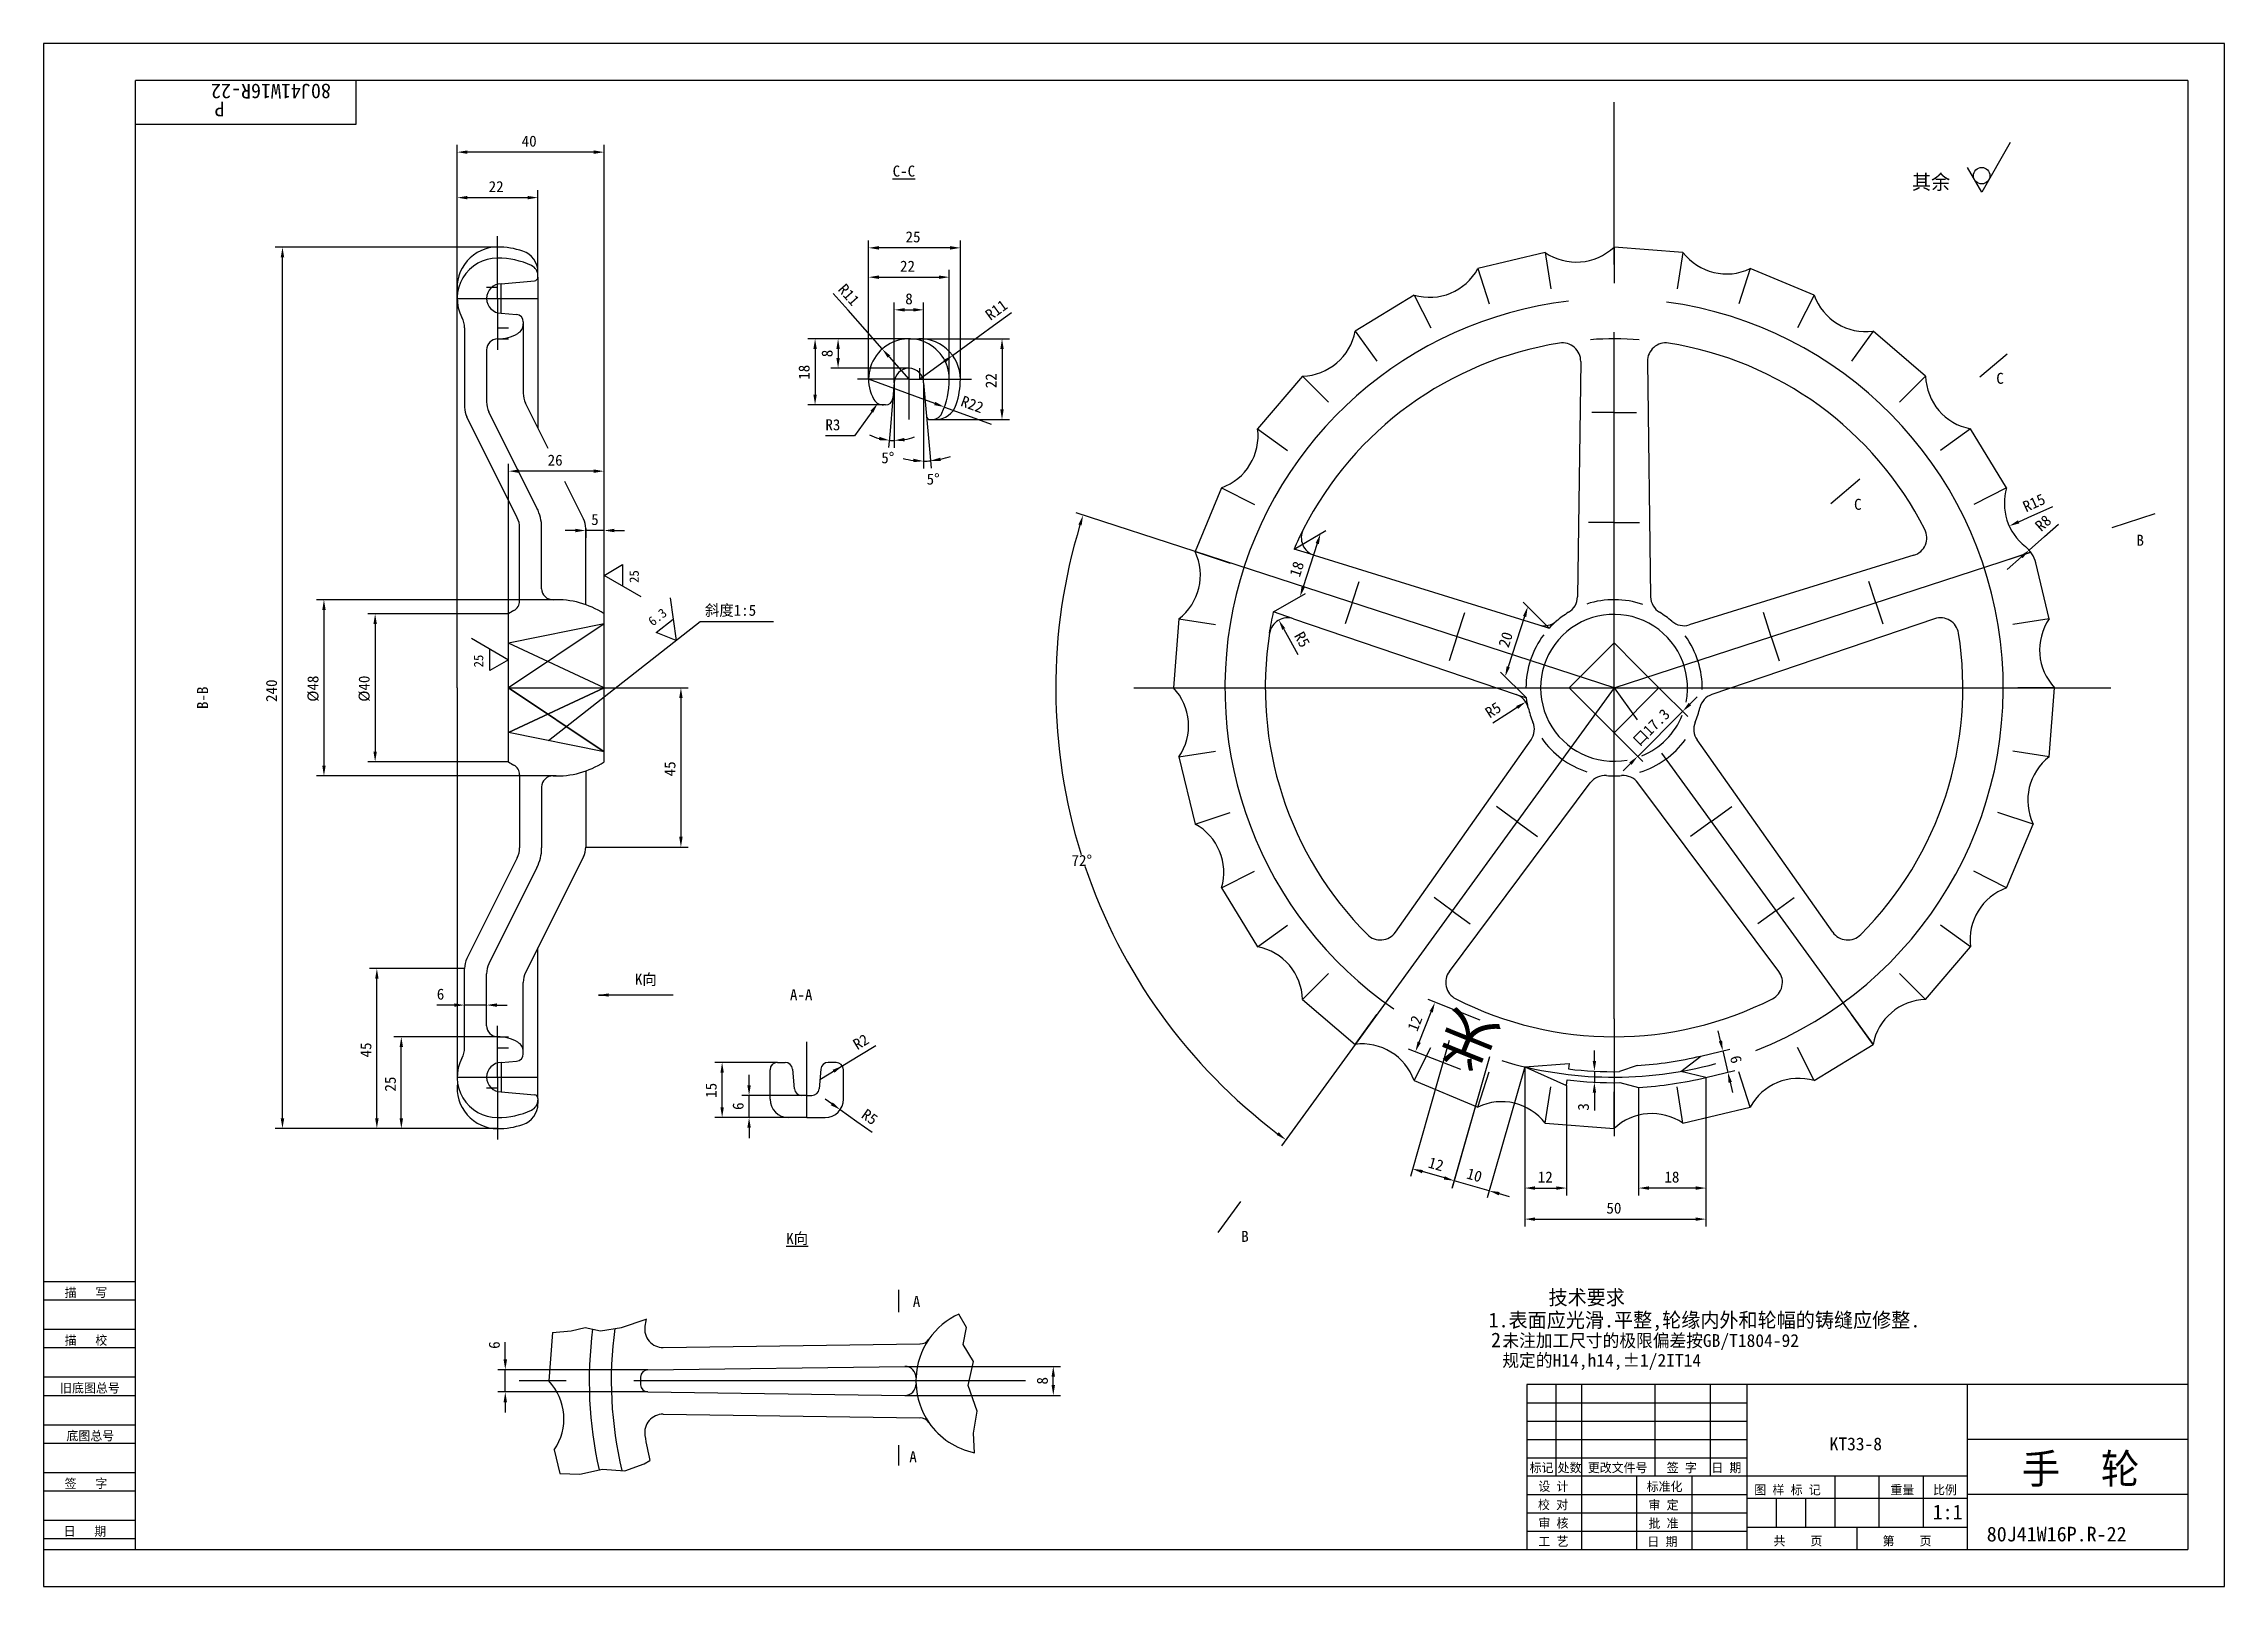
# Model space of a CAD drawing. Header units: metres. Extents: x 0 to 594, y 0 to 420.
import ezdxf

# ---------------------------------------------------------------- set-up
doc = ezdxf.new("R2010")
doc.units = ezdxf.units.M
for name, color, linetype in [('C', 6, 'Continuous'), ('D', 1, 'Continuous'), ('FL', 5, 'Continuous'), ('T', 7, 'Continuous'), ('TL', 4, 'Continuous')]:
    doc.layers.add(name, color=color, linetype=linetype)

# ---------------------------------------------------------------- blocks, each defined once
blk = doc.blocks.new('TUKUN2')
at = {"layer": 'FL'}
for p, q in [((0, 420), (0, 0)), ((594, 420), (0, 420)), ((594, 0), (594, 420)), ((0, 78), (25, 78)), ((0, 70), (25, 70)), ((0, 65), (25, 65)), ((0, 57), (25, 57)), ((412, 30), (412, 55)), ((419, 10), (419, 55)), ((439, 30), (439, 55)), ((454, 30), (454, 55)), ((0, 52), (25, 52)), ((404, 50), (464, 50)), ((0, 44), (25, 44)), ((404, 45), (464, 45)), ((0, 39), (25, 39)), ((404, 40), (464, 40)), ((0, 31), (25, 31)), ((404, 35), (464, 35)), ((449, 10), (449, 30)), ((0, 26), (25, 26)), ((404, 25), (464, 25)), ((0, 18), (25, 18)), ((404, 20), (464, 20)), ((0, 13), (25, 13)), ((404, 15), (464, 15)), ((0, 0), (594, 0))]:
    blk.add_line(p, q, dxfattribs=at)
at = {"layer": 'TL'}
for p, q in [((25, 10), (25, 410)), ((584, 410), (25, 410)), ((85, 410), (85, 398)), ((584, 410), (584, 10)), ((85, 398), (25, 398)), ((0, 83), (25, 83)), ((404, 55), (404, 10)), ((584, 55), (404, 55)), ((464, 10), (464, 55)), ((524, 10), (524, 55)), ((584, 40), (524, 40)), ((524, 30), (404, 30)), ((434, 10), (434, 30)), ((488, 16), (488, 30)), ((500, 16), (500, 30)), ((512, 16), (512, 30)), ((464, 24), (524, 24)), ((472, 16), (472, 24)), ((480, 16), (480, 24)), ((584, 25), (524, 25)), ((524, 16), (464, 16)), ((494, 10), (494, 16)), ((0, 10), (584, 10))]:
    blk.add_line(p, q, dxfattribs=at)
at = {"layer": 'T'}
for s, p in [('描   写', (5.74, 78.76)), ('描   校', (5.74, 65.76)), ('旧底图总号', (4.49, 52.76)), ('底图总号', (6.22, 39.76)), ('标记', (404.75, 31.07)), ('处数', (412.38, 31.07)), ('更改文件号', (420.61, 31.07)), ('签 字', (442.1, 31.07)), ('日 期', (454.23, 31.07)), ('签   字', (5.74, 26.76)), ('校 对', (407.05, 20.99)), ('设 计', (407.14, 25.99)), ('标准化', (436.65, 25.93)), ('审 定', (437.13, 20.93)), ('图 样 标 记', (465.95, 25.04)), ('重量', (503.03, 25.04)), ('比例', (514.64, 25.04)), ('审 核', (407.14, 15.99)), ('批 准', (437.13, 15.93)), ('日   期', (5.45, 13.76)), ('工 艺', (407.14, 10.99)), ('日 期', (436.84, 10.93)), ('共    页', (471.18, 11.13)), ('第    页', (500.9, 11.13))]:
    blk.add_text(s, height=2.5, dxfattribs=at).set_placement(p)

msp = doc.modelspace()

# ---------------------------------------------------------------- linework, layer by layer
at = {"layer": 'C'}
for p, q in [((427.76, 359.88), (427.76, 404.07)), ((123.65, 350.62), (123.65, 367.62)), ((112.65, 350.62), (134.65, 350.62)), ((123.65, 353.62), (120.65, 353.62)), ((123.65, 350.62), (123.65, 336.62)), ((124.65, 346.62), (124.65, 354.62)), ((123.65, 342.62), (126.65, 342.62)), ((123.65, 339.62), (126.65, 339.62)), ((235.7, 339.63), (235.7, 317.63)), ((427.76, 154.47), (427.76, 341.48)), ((235.7, 328.63), (221.7, 328.63)), ((235.7, 328.63), (252.7, 328.63)), ((238.7, 328.63), (238.7, 331.63)), ((427.76, 244.62), (313.63, 281.71)), ((427.76, 244.62), (541.3, 281.52)), ((296.91, 244.62), (510.51, 244.62)), ((427.76, 244.62), (357.23, 147.54)), ((427.76, 244.62), (434.09, 235.91)), ((510.51, 244.62), (563.08, 244.62)), ((440.66, 226.87), (498.29, 147.54)), ((427.76, 154.47), (427.76, 122.58)), ((123.65, 138.62), (123.65, 152.62)), ((123.65, 149.62), (126.65, 149.62)), ((123.65, 146.62), (126.65, 146.62)), ((124.65, 142.62), (124.65, 134.62)), ((207.86, 127.64), (207.86, 148.24)), ((112.65, 138.62), (134.65, 138.62)), ((123.65, 138.62), (123.65, 121.62)), ((123.65, 135.62), (120.65, 135.62)), ((142.36, 55.95), (129.53, 55.95)), ((267.45, 55.95), (160.75, 55.95))]:
    msp.add_line(p, q, dxfattribs=at)
for start, end in [(96.73, 235.53), (291.38, 82.25), (253.23, 285.15)]:
    msp.add_arc((427.76, 244.62), 106, start, end, dxfattribs=at)
at = {"layer": 'D'}
for p, q in [((112.65, 380.08), (112.65, 392.46)), ((152.65, 305.61), (152.65, 392.46)), ((535.69, 393.07), (527.89, 379.55)), ((149.85, 390.46), (115.45, 390.46)), ((527.89, 379.55), (523.99, 386.31)), ((112.65, 350.62), (112.65, 380.08)), ((115.45, 378.08), (131.85, 378.08)), ((134.65, 357.82), (134.65, 380.08)), ((123.65, 364.62), (63.06, 364.62)), ((224.7, 358.42), (224.7, 366.4)), ((246.9, 364.4), (227.5, 364.4)), ((249.7, 328.63), (249.7, 366.4)), ((65.06, 127.42), (65.06, 361.82)), ((224.7, 328.63), (224.7, 358.42)), ((227.5, 356.42), (243.9, 356.42)), ((246.7, 328.63), (246.7, 358.42)), ((219.1, 347.4), (215.06, 351.97)), ((228.41, 336.87), (219.1, 347.4)), ((231.7, 327.63), (231.7, 349.53)), ((234.5, 347.53), (236.9, 347.53)), ((239.7, 327.63), (239.7, 349.53)), ((258.71, 343.24), (263.63, 346.83)), ((214.4, 339.63), (208.13, 339.63)), ((235.7, 339.63), (214.4, 339.63)), ((235.7, 339.63), (263.05, 339.63)), ((247.58, 335.11), (258.71, 343.24)), ((210.13, 336.83), (210.13, 324.43)), ((216.4, 336.83), (216.4, 334.43)), ((230.27, 334.77), (235.7, 328.63)), ((245.32, 333.46), (238.7, 328.63)), ((261.05, 336.83), (261.05, 320.43)), ((235.7, 331.63), (214.4, 331.63)), ((242.73, 322.03), (224.7, 328.63)), ((231.7, 327.63), (231.7, 313.06)), ((239.7, 327.63), (239.7, 308.17)), ((228.77, 321.63), (208.13, 321.63)), ((231.33, 323.45), (230.46, 313.49)), ((245.36, 321.07), (250.62, 319.15)), ((225.57, 319.8), (220.83, 313.24)), ((240.49, 318.54), (241.36, 308.58)), ((242.9, 317.63), (263.05, 317.63)), ((250.62, 319.15), (258.08, 316.42)), ((218.03, 313.24), (212.94, 313.24)), ((220.83, 313.24), (218.03, 313.24)), ((230.46, 313.49), (230.16, 310.02)), ((231.7, 313.06), (231.7, 309.96)), ((126.65, 264.8), (126.65, 305.61)), ((149.85, 303.61), (129.45, 303.61)), ((152.65, 289.45), (152.65, 305.61)), ((239.7, 308.17), (239.7, 304.34)), ((241.36, 308.58), (241.73, 304.43)), ((313.63, 281.71), (281.23, 292.24)), ((540.52, 290.98), (547.23, 294.03)), ((144.85, 287.45), (142.05, 287.45)), ((147.65, 287.99), (147.65, 285.45)), ((152.65, 287.45), (147.65, 287.45)), ((152.65, 264.8), (152.65, 289.45)), ((155.45, 287.45), (158.25, 287.45)), ((340.6, 282.41), (349.26, 287.41)), ((537.97, 289.82), (540.52, 290.98)), ((540.82, 282.12), (545.01, 285.83)), ((545.01, 285.83), (548.82, 289.21)), ((346.09, 280.71), (340.6, 282.41)), ((346.92, 283.9), (343.09, 272.1)), ((538.73, 280.26), (534.84, 276.81)), ((152.65, 275.24), (157.72, 278.17)), ((162.79, 269.39), (152.65, 275.24)), ((157.72, 278.17), (157.72, 272.32)), ((139.65, 268.62), (74.36, 268.62)), ((170.64, 269.11), (172.29, 257.52)), ((335.04, 265.29), (343.7, 270.29)), ((410.1, 260.88), (403.03, 267.95)), ((76.36, 265.82), (76.36, 223.42)), ((126.65, 264.8), (88.3, 264.8)), ((90.3, 262), (90.3, 227.25)), ((137.52, 230.25), (178.84, 262.65)), ((166.86, 259.7), (171.46, 263.31)), ((178.84, 262.65), (198.84, 262.65)), ((340.48, 263.44), (335.04, 265.29)), ((403.4, 264.05), (398.95, 250.36)), ((407.28, 261.75), (410.1, 260.88)), ((116.51, 258.1), (126.65, 252.25)), ((172.29, 257.52), (166.86, 259.7)), ((337.8, 260.63), (339.16, 258.18)), ((339.16, 258.18), (341.64, 253.73)), ((121.58, 249.32), (121.58, 255.17)), ((126.65, 252.25), (121.58, 249.32)), ((152.65, 244.62), (175.59, 244.62)), ((403.92, 241.86), (396.85, 248.93)), ((439.99, 244.62), (447.84, 236.78)), ((173.59, 241.82), (173.59, 204.06)), ((399.01, 237.75), (394.74, 234.97)), ((401.35, 239.28), (399.01, 237.75)), ((401.12, 242.81), (403.92, 241.86)), ((434.19, 225.96), (446.42, 238.2)), ((448.4, 240.18), (450.38, 242.16)), ((427.76, 232.39), (435.6, 224.55)), ((139.65, 220.62), (74.36, 220.62)), ((126.65, 224.45), (88.3, 224.45)), ((432.21, 223.98), (430.23, 222)), ((147.65, 201.26), (175.59, 201.26)), ((114.65, 168.21), (88.77, 168.21)), ((90.77, 127.42), (90.77, 165.41)), ((171.45, 160.99), (151.13, 160.99)), ((151.13, 160.99), (153.13, 160.99)), ((109.05, 158.25), (107.1, 158.25)), ((111.85, 158.25), (109.05, 158.25)), ((114.65, 158.25), (114.65, 160.25)), ((120.65, 158.25), (114.65, 158.25)), ((120.65, 157.63), (120.65, 160.25)), ((123.45, 158.25), (126.25, 158.25)), ((374.69, 148.16), (377.94, 156.4)), ((391.31, 154.13), (377.11, 159.74)), ((123.65, 149.62), (95.43, 149.62)), ((382.87, 148.6), (372.28, 111.56)), ((456.73, 148.51), (456.09, 151.23)), ((97.43, 127.42), (97.43, 146.82)), ((199.86, 142.64), (182.81, 142.64)), ((211.45, 137.96), (222.35, 144.59)), ((222.35, 144.59), (226.7, 147.24)), ((357.23, 147.54), (337.2, 119.97)), ((385.99, 140.69), (371.8, 146.29)), ((393.87, 144.19), (383.6, 108.28)), ((393.87, 144.19), (383.67, 108.5)), ((422.4, 143.06), (422.4, 145.86)), ((451.4, 144.37), (459.32, 146.24)), ((457.38, 145.78), (458.75, 139.94)), ((184.81, 130.44), (184.81, 139.84)), ((192.15, 136.44), (192.15, 139.24)), ((215.17, 140.23), (215.86, 140.64)), ((403.43, 141.46), (393.22, 105.77)), ((403.43, 141.46), (403.43, 106.44)), ((422.4, 140.26), (422.4, 137.2)), ((452.78, 138.54), (460.7, 140.4)), ((452.78, 138.54), (452.78, 106.44)), ((459.4, 137.22), (460.04, 134.49)), ((206.48, 133.64), (190.15, 133.64)), ((192.15, 127.64), (192.15, 133.64)), ((214.66, 131.38), (212.86, 132.64)), ((414.82, 136.4), (414.82, 106.44)), ((422.4, 134.4), (422.4, 131.6)), ((422.4, 131.6), (422.4, 129.51)), ((434.44, 135.83), (434.44, 106.44)), ((190.15, 127.64), (182.81, 127.64)), ((202.86, 127.64), (190.15, 127.64)), ((192.15, 124.84), (192.15, 122.04)), ((216.96, 129.78), (221.55, 126.57)), ((221.55, 126.57), (225.72, 123.66)), ((88.77, 124.62), (63.06, 124.62)), ((95.43, 124.62), (88.77, 124.62)), ((123.65, 124.62), (95.43, 124.62)), ((381.53, 111.2), (375.58, 112.9)), ((393.77, 107.69), (384.22, 110.43)), ((396.47, 106.92), (399.16, 106.15)), ((406.23, 108.44), (412.02, 108.44)), ((449.98, 108.44), (437.24, 108.44)), ((403.43, 106.44), (403.43, 97.98)), ((452.78, 106.44), (452.78, 97.98)), ((406.23, 99.98), (449.98, 99.98)), ((125.75, 64.57), (125.75, 66.52)), ((125.75, 61.77), (125.75, 64.57)), ((234.59, 59.9), (277.02, 59.9)), ((164.59, 58.97), (123.75, 58.97)), ((125.75, 52.92), (125.75, 58.97)), ((275.02, 54.79), (275.02, 57.1)), ((164.59, 52.92), (123.75, 52.92)), ((125.75, 50.12), (125.75, 47.32)), ((234.59, 51.99), (277.02, 51.99))]:
    msp.add_line(p, q, dxfattribs=at)
for points in [[(343.11, 287.75, 0.02), (340.6, 282.41, 0.04)], [(333.93, 259.49, -0.02), (335.04, 265.29, -0.04)], [(412.03, 262.75, 0.03), (410.1, 260.88, 0.04)], [(404.38, 239.2, -0.03), (403.92, 241.86, -0.04)]]:
    msp.add_lwpolyline(points, format="xyb", dxfattribs=at)
msp.add_circle((527.89, 384.05), 2.25, dxfattribs=at)
for centre, radius, start, end in [((231.7, 327.63), 15.67, 244.5, 254.75), ((231.7, 327.63), 15.67, 265, 270), ((231.7, 327.63), 15.67, 280.25, 290.5), ((239.7, 327.63), 21.29, 254.92, 262.46), ((239.7, 327.63), 21.29, 270, 275), ((239.7, 327.63), 21.29, 282.54, 290.08), ((427.76, 244.62), 152.08, 163.05, 197.37), ((427.76, 244.62), 152.08, 198.63, 232.95)]:
    msp.add_arc(centre, radius, start, end, dxfattribs=at)
for points in [[(115.45, 390.93), (115.45, 389.99), (112.65, 390.46)], [(149.85, 390.93), (149.85, 389.99), (152.65, 390.46)], [(115.45, 378.54), (115.45, 377.61), (112.65, 378.08)], [(131.85, 378.54), (131.85, 377.61), (134.65, 378.08)], [(64.59, 361.82), (65.53, 361.82), (65.06, 364.62)], [(227.5, 364.87), (227.5, 363.93), (224.7, 364.4)], [(246.9, 364.87), (246.9, 363.93), (249.7, 364.4)], [(227.5, 356.88), (227.5, 355.95), (224.7, 356.42)], [(243.9, 356.88), (243.9, 355.95), (246.7, 356.42)], [(234.5, 348), (234.5, 347.07), (231.7, 347.53)], [(236.9, 348), (236.9, 347.07), (239.7, 347.53)], [(209.67, 336.83), (210.6, 336.83), (210.13, 339.63)], [(215.93, 336.83), (216.87, 336.83), (216.4, 339.63)], [(260.58, 336.83), (261.52, 336.83), (261.05, 339.63)], [(215.93, 334.43), (216.87, 334.43), (216.4, 331.63)], [(229.92, 334.46), (230.62, 335.08), (228.41, 336.87)], [(245.6, 333.09), (245.05, 333.84), (247.58, 335.11)], [(209.67, 324.43), (210.6, 324.43), (210.13, 321.63)], [(225.19, 320.07), (225.95, 319.52), (227.21, 322.07)], [(242.57, 321.59), (242.89, 322.47), (245.36, 321.07)], [(260.58, 320.43), (261.52, 320.43), (261.05, 317.63)], [(227.66, 312.97), (227.49, 312.05), (230.33, 312.02)], [(234.53, 311.74), (234.44, 312.67), (231.7, 311.96)], [(129.45, 304.07), (129.45, 303.14), (126.65, 303.61)], [(149.85, 304.07), (149.85, 303.14), (152.65, 303.61)], [(236.93, 306.99), (236.87, 306.06), (239.7, 306.34)], [(244.39, 306.39), (244.25, 307.31), (241.55, 306.42)], [(281.84, 289.09), (282.73, 288.81), (283.13, 291.62)], [(144.85, 287.92), (144.85, 286.98), (147.65, 287.45)], [(155.45, 287.92), (155.45, 286.98), (152.65, 287.45)], [(346.48, 284.04), (347.37, 283.75), (347.79, 286.56)], [(538.16, 289.39), (537.78, 290.24), (535.42, 288.66)], [(539.04, 279.91), (538.42, 280.61), (540.82, 282.12)], [(75.9, 265.82), (76.83, 265.82), (76.36, 268.62)], [(342.65, 272.25), (343.53, 271.96), (342.22, 269.44)], [(89.84, 262), (90.77, 262), (90.3, 264.8)], [(337.39, 260.4), (338.2, 260.85), (336.43, 263.07)], [(402.95, 264.2), (403.84, 263.91), (404.26, 266.71)], [(398.5, 250.5), (399.39, 250.21), (398.08, 247.69)], [(173.12, 241.82), (174.05, 241.82), (173.59, 244.62)], [(401.61, 238.88), (401.1, 239.67), (403.7, 240.8)], [(448.07, 240.51), (448.73, 239.85), (446.42, 238.2)], [(89.84, 227.25), (90.77, 227.25), (90.3, 224.45)], [(431.88, 224.31), (432.54, 223.65), (434.19, 225.96)], [(75.9, 223.42), (76.83, 223.42), (76.36, 220.62)], [(173.12, 204.06), (174.05, 204.06), (173.59, 201.26)], [(90.3, 165.41), (91.24, 165.41), (90.77, 168.21)], [(153.93, 160.54), (151.13, 160.99), (153.93, 161.44)], [(111.85, 158.71), (111.85, 157.78), (114.65, 158.25)], [(123.45, 158.71), (123.45, 157.78), (120.65, 158.25)], [(377.51, 156.57), (378.38, 156.23), (378.97, 159)], [(96.96, 146.82), (97.9, 146.82), (97.43, 149.62)], [(457.19, 148.62), (456.28, 148.4), (457.38, 145.78)], [(184.35, 139.84), (185.28, 139.84), (184.81, 142.64)], [(374.25, 148.33), (375.12, 147.99), (373.66, 145.56)], [(421.94, 143.06), (422.87, 143.06), (422.4, 140.26)], [(215.42, 139.83), (214.93, 140.63), (217.57, 141.68)], [(421.94, 134.4), (422.87, 134.4), (422.4, 137.2)], [(459.85, 137.33), (458.94, 137.11), (458.75, 139.94)], [(191.68, 136.44), (192.62, 136.44), (192.15, 133.64)], [(214.39, 131), (214.93, 131.76), (216.96, 129.78)], [(64.59, 127.42), (65.53, 127.42), (65.06, 124.62)], [(90.3, 127.42), (91.24, 127.42), (90.77, 124.62)], [(96.96, 127.42), (97.9, 127.42), (97.43, 124.62)], [(184.35, 130.44), (185.28, 130.44), (184.81, 127.64)], [(191.68, 124.84), (192.62, 124.84), (192.15, 127.64)], [(336.4, 123.63), (335.84, 122.88), (338.37, 121.59)], [(375.7, 113.35), (375.45, 112.45), (372.88, 113.67)], [(381.65, 111.64), (381.4, 110.75), (384.22, 110.43)], [(396.59, 107.37), (396.34, 106.47), (393.77, 107.69)], [(406.23, 108.9), (406.23, 107.97), (403.43, 108.44)], [(412.02, 108.9), (412.02, 107.97), (414.82, 108.44)], [(437.24, 108.9), (437.24, 107.97), (434.44, 108.44)], [(449.98, 108.9), (449.98, 107.97), (452.78, 108.44)], [(406.23, 100.44), (406.23, 99.51), (403.43, 99.98)], [(449.98, 100.44), (449.98, 99.51), (452.78, 99.98)], [(125.28, 61.77), (126.22, 61.77), (125.75, 58.97)], [(274.55, 57.1), (275.48, 57.1), (275.02, 59.9)], [(274.55, 54.79), (275.48, 54.79), (275.02, 51.99)], [(125.28, 50.12), (126.22, 50.12), (125.75, 52.92)]]:
    msp.add_solid(points, dxfattribs=at)
at = {"layer": 'FL'}
for p, q in [((152.65, 262.02), (126.65, 244.62)), ((152.65, 244.62), (126.65, 256.82)), ((152.65, 227.22), (126.65, 244.62)), ((126.65, 244.62), (152.65, 227.22)), ((152.65, 244.62), (126.65, 232.42)), ((126.65, 232.42), (152.65, 244.62))]:
    msp.add_line(p, q, dxfattribs=at)
for points in [[(138.65, 69.12), (143.7, 69.56), (147.48, 70.49), (151.73, 69.56), (157.4, 70.49), (164.12, 72.78)], [(253.53, 36.37), (253.29, 41.7), (254.24, 47.74), (251.87, 54.7), (253.29, 61.2), (250.45, 65.84), (251.38, 70.49), (249.28, 74.13)], [(140.64, 30.73), (146.07, 30.55), (152.22, 31.94), (158.35, 31.48), (163.55, 33.34), (165.11, 34.31)]]:
    msp.add_lwpolyline(points, dxfattribs=at)
at = {"layer": 'TL'}
for p, q in [((408.99, 363.15), (390.68, 358.75)), ((408.99, 363.15), (410.56, 353.22)), ((446.53, 363.15), (427.76, 364.62)), ((427.76, 364.62), (427.76, 354.75)), ((446.53, 363.15), (444.96, 353.22)), ((134.65, 356.42), (134.65, 357.82)), ((134.65, 356.42), (134.65, 315.4)), ((390.68, 358.75), (393.78, 349.19)), ((464.84, 358.75), (461.74, 349.19)), ((482.24, 351.55), (464.84, 358.75)), ((112.65, 244.62), (112.65, 350.62)), ((124.65, 354.62), (133.74, 355.42)), ((373.28, 351.55), (357.23, 341.71)), ((373.28, 351.55), (377.84, 342.59)), ((482.24, 351.55), (477.68, 342.59)), ((124.65, 346.62), (128.82, 346.26)), ((114.65, 342.62), (114.65, 321.04)), ((130.65, 344.27), (130.65, 343.7)), ((130.65, 343.7), (130.65, 324.82)), ((357.23, 341.71), (363.13, 333.58)), ((498.29, 341.71), (492.39, 333.58)), ((512.61, 329.48), (498.29, 341.71)), ((120.65, 336.62), (120.65, 322.46)), ((418.68, 333.45), (417.8, 269.4)), ((436.84, 333.45), (437.72, 269.4)), ((527.36, 329.25), (534.79, 335.56)), ((231.7, 327.63), (231.33, 323.45)), ((239.7, 327.63), (240.49, 318.54)), ((342.91, 329.48), (330.68, 315.16)), ((342.91, 329.48), (350.01, 322.37)), ((512.61, 329.48), (505.51, 322.37)), ((137.46, 309.77), (131.28, 322.13)), ((229.34, 321.63), (228.77, 321.63)), ((129.02, 290.89), (115.28, 318.36)), ((134.38, 293.57), (121.28, 319.77)), ((241.49, 317.63), (242.9, 317.63)), ((330.68, 315.16), (338.81, 309.25)), ((427.76, 319.62), (421.66, 319.62)), ((427.76, 319.62), (433.86, 319.62)), ((524.84, 315.16), (516.71, 309.25)), ((534.68, 299.1), (524.84, 315.16)), ((147.02, 290.67), (141.95, 300.81)), ((320.84, 299.1), (313.63, 281.71)), ((320.84, 299.1), (329.79, 294.54)), ((486.81, 294.8), (494.7, 301.5)), ((534.68, 299.1), (525.73, 294.54)), ((563.43, 288.31), (575.15, 292.08)), ((129.65, 268.29), (129.65, 288.21)), ((135.65, 271.61), (135.65, 288.21)), ((147.65, 267.25), (147.65, 287.99)), ((427.76, 289.62), (420.84, 289.62)), ((427.76, 289.62), (434.68, 289.62)), ((313.63, 281.71), (323.19, 278.6)), ((346.09, 280.71), (407.28, 261.75)), ((509.43, 280.71), (448.25, 261.75)), ((541.3, 281.52), (532.33, 278.6)), ((356.43, 267.8), (358.32, 273.61)), ((499.09, 267.8), (497.2, 273.61)), ((546.28, 263.4), (542.61, 278.68)), ((356.43, 267.8), (354.54, 262)), ((499.09, 267.8), (500.98, 262)), ((126.65, 256.82), (126.65, 264.8)), ((152.65, 262.02), (126.65, 256.82)), ((152.65, 262.02), (152.65, 264.8)), ((152.65, 227.22), (152.65, 262.02)), ((309.24, 263.4), (307.76, 244.62)), ((309.24, 263.4), (319.16, 261.82)), ((340.48, 263.44), (401.12, 242.81)), ((384.96, 258.53), (387.1, 265.11)), ((515.04, 263.44), (454.4, 242.81)), ((470.56, 258.53), (468.42, 265.11)), ((546.28, 263.4), (536.36, 261.82)), ((126.65, 232.42), (126.65, 256.82)), ((384.96, 258.53), (382.83, 251.95)), ((427.76, 256.86), (415.53, 244.62)), ((433.88, 250.74), (427.76, 256.86)), ((470.56, 258.53), (472.7, 251.95)), ((439.99, 244.62), (433.88, 250.74)), ((112.65, 244.62), (112.65, 138.62)), ((126.65, 244.62), (152.65, 244.62)), ((307.76, 244.62), (317.81, 244.62)), ((415.53, 244.62), (427.76, 232.39)), ((427.76, 232.39), (439.99, 244.62)), ((547.76, 244.62), (537.71, 244.62)), ((546.28, 225.85), (547.76, 244.62)), ((152.65, 227.22), (126.65, 232.42)), ((152.65, 227.22), (126.65, 232.42)), ((126.65, 224.45), (126.65, 232.42)), ((152.65, 224.45), (152.65, 227.22)), ((309.24, 225.85), (319.16, 227.42)), ((309.24, 225.85), (313.63, 207.54)), ((368.21, 178.1), (405.14, 230.43)), ((487.31, 178.1), (450.38, 230.43)), ((546.28, 225.85), (536.36, 227.42)), ((129.65, 220.96), (129.65, 201.04)), ((147.65, 222), (147.65, 201.26)), ((135.65, 217.64), (135.65, 201.04)), ((382.9, 167.43), (421.26, 218.73)), ((472.62, 167.43), (434.27, 218.73)), ((313.63, 207.54), (323.19, 210.65)), ((401.31, 208.22), (395.71, 212.28)), ((401.31, 208.22), (406.91, 204.15)), ((454.21, 208.22), (448.61, 204.15)), ((454.21, 208.22), (459.81, 212.28)), ((541.89, 207.54), (532.33, 210.65)), ((534.68, 190.15), (541.89, 207.54)), ((129.02, 198.36), (115.28, 170.89)), ((147.02, 198.58), (131.28, 167.11)), ((134.38, 195.67), (121.28, 169.47)), ((320.84, 190.15), (329.79, 194.71)), ((320.84, 190.15), (330.68, 174.09)), ((534.68, 190.15), (525.73, 194.71)), ((383.68, 183.95), (378.74, 187.54)), ((471.84, 183.95), (476.78, 187.54)), ((330.68, 174.09), (338.81, 180)), ((383.68, 183.95), (388.61, 180.36)), ((471.84, 183.95), (466.91, 180.36)), ((524.84, 174.09), (516.71, 180)), ((134.65, 132.83), (134.65, 173.85)), ((512.61, 159.77), (524.84, 174.09)), ((114.65, 146.62), (114.65, 168.21)), ((120.65, 152.62), (120.65, 166.79)), ((342.91, 159.77), (350.01, 166.88)), ((512.61, 159.77), (505.51, 166.88)), ((130.65, 145.55), (130.65, 164.43)), ((342.91, 159.77), (357.23, 147.54)), ((357.23, 147.54), (363.13, 155.67)), ((498.29, 147.54), (492.39, 155.67)), ((124.65, 142.62), (128.82, 142.99)), ((130.65, 144.98), (130.65, 145.55)), ((199.86, 142.64), (202.02, 142.64)), ((215.86, 142.64), (213.69, 142.64)), ((373.28, 137.7), (377.84, 146.66)), ((445.92, 140.19), (451.4, 144.37)), ((482.24, 137.7), (477.68, 146.66)), ((482.24, 137.7), (498.29, 147.54)), ((197.86, 132.64), (197.86, 140.64)), ((204.02, 140.82), (204.48, 135.47)), ((211.7, 140.82), (211.23, 135.47)), ((217.86, 132.64), (217.86, 140.64)), ((373.28, 137.7), (390.68, 130.5)), ((390.68, 130.5), (393.78, 140.06)), ((403.43, 141.46), (415.54, 142.35)), ((403.43, 141.46), (414.82, 136.4)), ((414.82, 136.4), (415, 137.88)), ((415.54, 142.35), (415.36, 140.86)), ((434.07, 141.82), (429.24, 140.13)), ((429.34, 137.14), (434.44, 135.83)), ((452.78, 138.54), (445.92, 140.19)), ((464.84, 130.5), (461.74, 140.06)), ((124.65, 134.62), (133.74, 133.83)), ((134.65, 132.83), (134.65, 131.43)), ((207.86, 133.64), (206.48, 133.64)), ((207.86, 133.64), (209.24, 133.64)), ((408.99, 126.1), (410.56, 136.03)), ((427.76, 124.62), (427.76, 134.67)), ((446.53, 126.1), (444.96, 136.03)), ((207.86, 127.64), (202.86, 127.64)), ((207.86, 127.64), (212.86, 127.64)), ((408.99, 126.1), (427.76, 124.62)), ((446.53, 126.1), (464.84, 130.5)), ((326.01, 104.77), (319.84, 96.3)), ((232.97, 74.66), (232.97, 80.7)), ((138.65, 69.12), (137.61, 55.95)), ((168.79, 65.02), (238.71, 65.99)), ((164.59, 58.97), (234.59, 59.9)), ((164.59, 52.92), (234.59, 51.99)), ((168.79, 46.87), (238.71, 45.91)), ((139.09, 37.17), (140.64, 30.73)), ((232.97, 32.87), (232.97, 38.45))]:
    msp.add_line(p, q, dxfattribs=at)
for centre, radius, start, end in [((123.65, 353.62), 11, 90, 187.84), ((123.65, 342.62), 22, 71.79, 90), ((128.65, 357.82), 6, 0, 71.79), ((417.46, 375.53), 15, 235.62, 313.38), ((458.41, 372.3), 15, 217.62, 295.38), ((123.65, 350.62), 11, 90, 208.07), ((123.65, 339.62), 22, 65.1, 90), ((131.65, 356.86), 3, 0, 65.1), ((133.65, 356.42), 1, 275, 0), ((377.51, 365.94), 15, 253.62, 331.38), ((124.65, 350.62), 4, 90, 270), ((496.37, 356.58), 15, 199.62, 277.38), ((108.65, 342.62), 6, 0, 28.07), ((128.65, 344.27), 2, 0, 85), ((123.65, 336.62), 3, 90, 180), ((123.65, 350.62), 11, 270, 300), ((127.65, 343.7), 3, 300, 0), ((235.7, 328.63), 11, 0, 210), ((238.7, 328.63), 11, 0, 97.84), ((342.48, 344.47), 15, 271.62, 349.38), ((427.76, 244.62), 95, 85.85, 93.88), ((427.76, 244.62), 95, 99, 153), ((413.68, 333.52), 5, 359.21, 99), ((441.84, 333.52), 5, 81, 180.79), ((427.76, 244.62), 95, 27, 81), ((235.7, 327.63), 4, 0, 180), ((224.7, 328.63), 22, 335.1, 0), ((227.7, 328.63), 22, 341.79, 0), ((527.61, 329.9), 15, 181.62, 259.38), ((120.65, 321.04), 6, 180, 206.57), ((126.65, 322.46), 6, 180, 206.57), ((136.65, 324.82), 6, 180, 206.57), ((228.77, 324.63), 3, 210, 270), ((229.34, 323.63), 2, 270, 355), ((242.9, 323.63), 6, 270, 341.79), ((241.49, 318.63), 1, 185, 270), ((241.93, 320.63), 3, 270, 335.1), ((315.8, 313.23), 15, 289.62, 7.38), ((549.07, 294.87), 15, 163.62, 231.76), ((123.65, 288.21), 12, 0, 26.57), ((123.65, 288.21), 6, 0, 26.57), ((141.65, 287.99), 6, 0, 26.57), ((347.57, 285.48), 5, 153, 252.79), ((507.95, 285.48), 5, 287.21, 27), ((300.08, 275.28), 15, 307.62, 25.38), ((534.84, 276.81), 8, 13.5, 51.76), ((126.65, 268.29), 3, 298.78, 0), ((138.65, 271.61), 3, 180, 272.12), ((139.65, 244.62), 24, 57.2, 92.12), ((412.8, 269.47), 5, 301.05, 359.21), ((427.76, 244.62), 24, 70.93, 108.03), ((442.72, 269.47), 5, 180.79, 238.95), ((139.65, 244.62), 24, 118.78, 122.8), ((338.87, 258.7), 5, 71.21, 171), ((408.75, 266.53), 5, 252.79, 310.95), ((427.76, 244.62), 20, 348.87, 280.41), ((427.76, 244.62), 24, 121.05, 130.95), ((427.76, 244.62), 24, 49.05, 58.95), ((446.77, 266.53), 5, 229.05, 287.21), ((516.65, 258.7), 5, 9, 108.79), ((558.66, 254.93), 15, 145.62, 223.38), ((427.76, 244.62), 95, 171, 225), ((427.76, 244.62), 24, 142.93, 180.03), ((427.76, 244.62), 24, 358.93, 36.03), ((427.76, 244.62), 95, 315, 9), ((296.86, 234.32), 15, 325.62, 43.38), ((399.51, 238.08), 5, 13.05, 71.21), ((427.76, 244.62), 24, 193.05, 202.95), ((427.76, 244.62), 24, 337.05, 346.95), ((456.01, 238.08), 5, 108.79, 166.95), ((401.06, 233.32), 5, 324.79, 22.95), ((427.76, 244.62), 20, 292.34, 338.18), ((454.47, 233.32), 5, 157.05, 215.21), ((427.76, 244.62), 24, 214.93, 252.03), ((427.76, 244.62), 24, 286.93, 324.03), ((555.44, 213.97), 15, 127.62, 205.38), ((139.65, 244.62), 24, 237.2, 241.22), ((126.65, 220.96), 3, 0, 61.22), ((138.65, 217.64), 3, 87.88, 180), ((139.65, 244.62), 24, 267.88, 302.8), ((425.26, 215.73), 5, 85.05, 143.21), ((427.76, 244.62), 24, 265.05, 274.95), ((430.26, 215.73), 5, 36.79, 94.95), ((306.45, 194.38), 15, 343.62, 61.38), ((123.65, 201.04), 6, 333.43, 0), ((123.65, 201.04), 12, 333.43, 0), ((141.65, 201.26), 6, 333.43, 0), ((539.72, 176.02), 15, 109.62, 187.38), ((327.91, 159.35), 15, 1.62, 79.38), ((364.12, 180.98), 5, 225, 324.79), ((491.4, 180.98), 5, 215.21, 315), ((120.65, 168.21), 6, 153.43, 180), ((126.65, 166.79), 6, 153.43, 180), ((136.65, 164.43), 6, 153.43, 180), ((386.9, 164.43), 5, 143.21, 243), ((468.62, 164.43), 5, 297, 36.79), ((427.76, 244.62), 95, 243, 297), ((513.04, 144.78), 15, 91.62, 169.38), ((123.65, 152.62), 3, 180, 270), ((123.65, 138.62), 11, 60, 90), ((123.65, 138.62), 11, 151.93, 270), ((108.65, 146.62), 6, 331.93, 0), ((124.65, 138.62), 4, 90, 270), ((128.65, 144.98), 2, 275, 0), ((127.65, 145.55), 3, 0, 60), ((199.86, 140.64), 2, 90, 180), ((202.02, 140.64), 2, 5, 90), ((213.69, 140.64), 2, 90, 175), ((215.86, 140.64), 2, 0, 90), ((359.15, 132.67), 15, 19.62, 97.38), ((427.76, 244.62), 103, 273.51, 283.27), ((123.65, 135.62), 11, 172.16, 270), ((427.76, 244.62), 107.5, 263.18, 270.84), ((427.76, 244.62), 104.5, 263.18, 270.81), ((427.76, 244.62), 109, 273.51, 283.27), ((478.01, 123.31), 15, 73.62, 151.38), ((128.65, 131.43), 6, 288.21, 0), ((131.65, 132.39), 3, 294.9, 0), ((133.65, 132.83), 1, 0, 85), ((202.86, 132.64), 5, 180, 270), ((206.48, 135.64), 2, 185, 270), ((209.24, 135.64), 2, 270, 355), ((212.86, 132.64), 5, 270, 0), ((397.11, 116.95), 15, 37.62, 115.38), ((123.65, 149.62), 22, 270, 294.9), ((123.65, 146.62), 22, 270, 288.21), ((438.06, 113.72), 15, 55.62, 133.38), ((257.61, 55.95), 95, 169.79, 171), ((257.61, 55.95), 20, 114.62, 145.46), ((257.61, 55.95), 109, 172.57, 192.83), ((257.61, 55.95), 103, 172.05, 193.7), ((168.72, 70.02), 5, 171, 270.79), ((257.61, 55.95), 20, 145.46, 177.62), ((238.67, 68.99), 3, 270.79, 325.46), ((234.63, 56.9), 3, 357.62, 90.76), ((126.71, 45.64), 15, 325.62, 43.38), ((257.61, 55.95), 95, 179.37, 180.63), ((164.62, 56.97), 2, 90.76, 179.37), ((164.62, 54.92), 2, 180.63, 269.24), ((234.63, 54.99), 3, 269.24, 2.38), ((257.61, 55.95), 20, 177.62, 182.38), ((257.61, 55.95), 20, 182.38, 214.54), ((168.72, 41.87), 5, 89.21, 189), ((238.67, 42.91), 3, 34.54, 89.21), ((257.61, 55.95), 20, 214.54, 258.23), ((257.61, 55.95), 95, 189, 193.17)]:
    msp.add_arc(centre, radius, start, end, dxfattribs=at)

# ---------------------------------------------------------------- block references
at = {"layer": 'D'}
msp.add_blockref('TUKUN2', (0, 0), dxfattribs=at)

# ---------------------------------------------------------------- texts
for s, height, rotation, p in [('80J41W16R-22', 4, 180, (78.26, 409.04)), ('P', 4, 180, (49.28, 404.19)), ('R11', 3, 311.48, (216.19, 352.96)), ('R11', 3, 36.12, (257.9, 344.5)), ('8', 3, 90, (214.9, 334.63)), ('18', 3, 90, (208.63, 328.49)), ('22', 3, 90, (259.55, 326.2)), ('R22', 3, 339.91, (249.56, 321.44)), ('R15', 3, 24.49, (539.98, 292.38)), ('R8', 3, 41.55, (544.09, 287.01)), ('25', 2.55, 90, (162.12, 273.18)), ('18', 3, 72, (342.12, 274.55)), ('6.3', 2.55, 38.1, (165.92, 261.31)), ('R5', 3, 299.15, (340.51, 258.83)), ('20', 3, 72, (399, 255.36)), ('25', 2.55, 90, (119.74, 250.18)), ('B-B', 3, 90, (44.79, 238.85)), ('240', 3, 90, (63.56, 240.77)), ('%%C48', 3, 90, (74.86, 240.84)), ('%%C40', 3, 90, (88.8, 240.84)), ('R5', 3, 33.06, (393.92, 236.23)), ('口17.3', 3, 45, (434.69, 228.58)), ('45', 3, 90, (172.09, 220.52)), ('12', 3, 68.45, (374.13, 150.84)), ('R2', 3, 31.3, (221.65, 145.92)), ('45', 3, 90, (89.27, 143.99)), ('6', 3, 283.27, (459.31, 144.11)), ('25', 3, 90, (95.93, 134.7)), ('15', 3, 90, (183.31, 133)), ('6', 3, 90, (190.65, 129.71)), ('3', 3, 90, (420.9, 129.51)), ('R5', 3, 325.06, (222.48, 127.75)), ('12', 3, 344.04, (376.9, 114.08)), ('10', 3, 344.04, (387.35, 111.09)), ('6', 3, 90, (124.25, 64.66)), ('8', 3, 90, (273.52, 54.95))]:
    msp.add_text(s, height=height, rotation=rotation, dxfattribs=at).set_placement(p)
for s, height, p in [('40', 3, (130.22, 391.96)), ('%%UC-C%%U', 3, (231.26, 383.8)), ('22', 3, (121.22, 379.58)), ('其余', 4, (508.91, 380.33)), ('25', 3, (234.77, 365.9)), ('22', 3, (233.27, 357.92)), ('8', 3, (234.7, 349.03)), ('C', 3, (531.87, 327.39)), ('R3', 3, (212.94, 314.74)), ('5%%d', 3, (228.16, 305.77)), ('26', 3, (137.29, 305.11)), ('5%%d', 3, (240.51, 299.95)), ('5', 3, (149.15, 288.95)), ('C', 3, (493.13, 293.08)), ('B', 3, (570.04, 283.3)), ('斜度1:5', 3, (180.16, 264.24)), ('72%%d', 3, (279.98, 196.13)), ('K向', 3, (161.05, 163.77)), ('6', 3, (107.1, 159.75)), ('A-A', 3, (203.29, 159.58)), ('12', 3, (406.98, 109.94)), ('18', 3, (441.47, 109.94)), ('50', 3, (425.68, 101.48)), ('%%UK向%%U', 3, (202.28, 93.23)), ('B', 3, (326.21, 93.78)), ('A', 3, (236.75, 76.06)), ('      技术要求', 4, (393.58, 76.67)), ('1.表面应光滑.平整,轮缘内外和轮幅的铸缝应修整.', 4, (393.58, 70.51)), ('2.', 4, (394.24, 65.09)), ('  未注加工尺寸的极限偏差按GB/T1804-92          ', 3.5, (392.59, 65.18)), ('  规定的H14,h14,%%P1/2IT14', 3.5, (392.59, 59.79)), ('A', 3, (235.8, 33.8)), ('KT33-8', 3.5, (486.47, 37.03)), ('手  轮', 8.1, (538.78, 27.95)), ('1:1', 4, (514.53, 18.24)), ('80J41W16P.R-22', 4, (529.27, 12.23))]:
    msp.add_text(s, height=height, dxfattribs=at).set_placement(p)
at = {"layer": 'TL'}
msp.add_text('关', height=12, rotation=158.1, dxfattribs=at).set_placement((397.49, 151.3))

doc.saveas('drawing.dxf')
